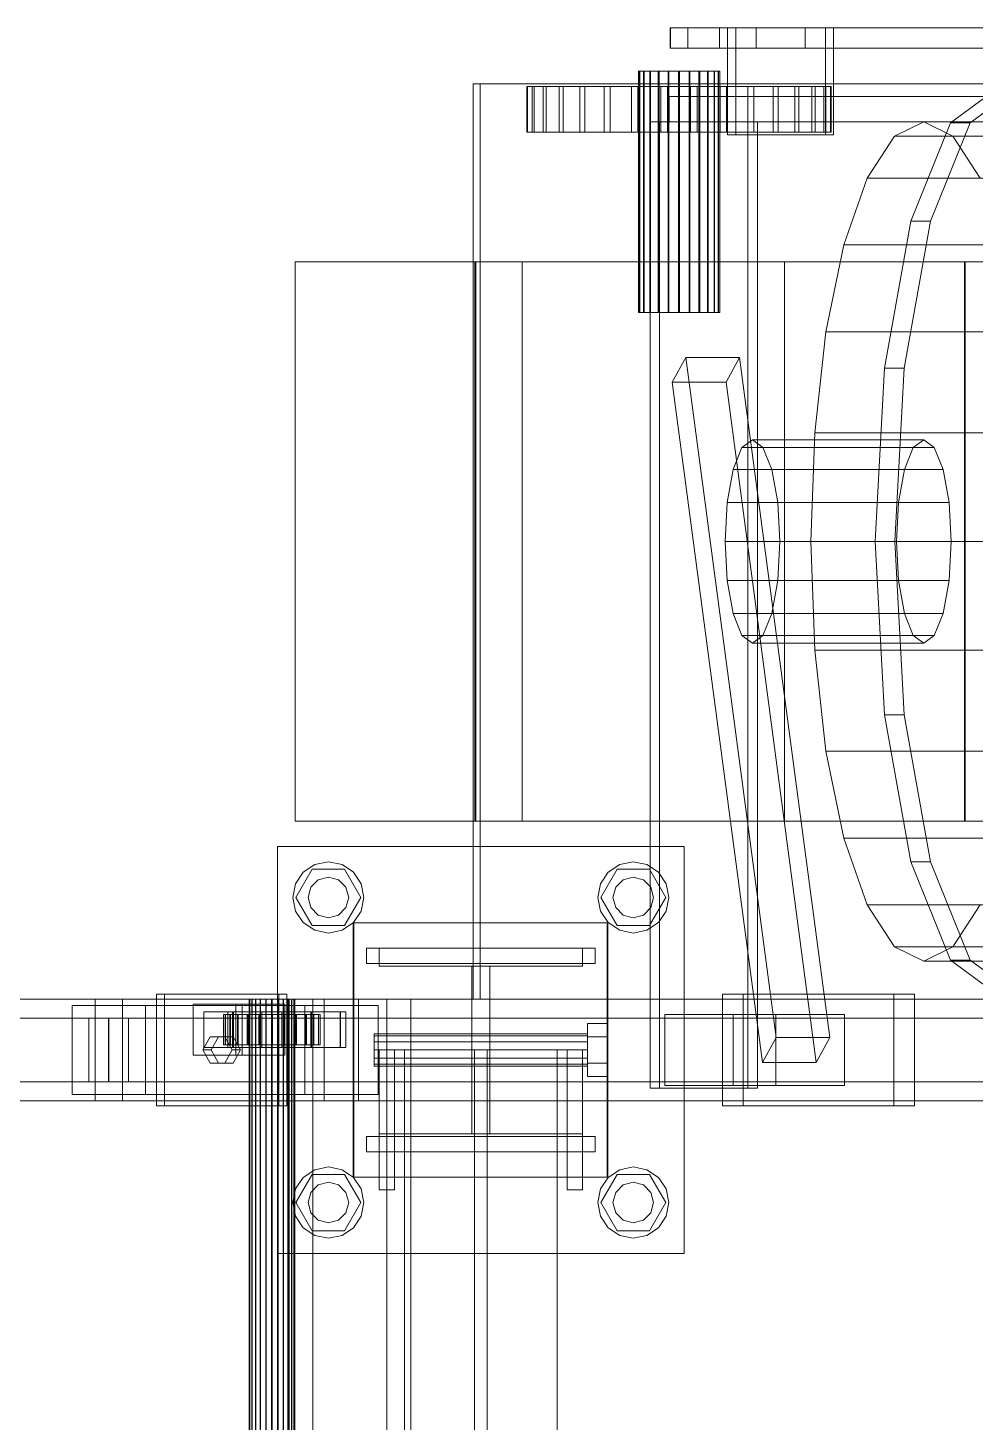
# Model space of a CAD drawing. Header units: millimetres. Extents: x -191664 to 191490, y -197311 to 10263.
# Drawn here: x 35508 to 35881, y -17716 to -17168 of the extents above; entities that cross this region are included whole.
import ezdxf

# ---------------------------------------------------------------- set-up
doc = ezdxf.new("R2010")
doc.units = ezdxf.units.MM
doc.layers.add('superior_C03', color=7, linetype='Continuous', lineweight=0)

msp = doc.modelspace()

# ---------------------------------------------------------------- linework, layer by layer
at = {"layer": 'superior_C03', "color": 33, "true_color": 0xb6a256}
for p, q in [((35767.67, -17168), (35760.67, -17168)), ((35760.67, -17168), (35760.67, -17176)), ((35760.67, -17168), (36913.62, -17168)), ((35767.67, -17176), (35767.67, -17168)), ((36920.61, -17168), (35767.67, -17168)), ((35760.67, -17176), (35767.67, -17176)), ((35760.67, -17176), (36913.62, -17176)), ((35767.67, -17176), (36920.61, -17176))]:
    msp.add_line(p, q, dxfattribs=at)
at = {"layer": 'superior_C03', "color": 139, "true_color": 0x354b57}
for p, q in [((35780.09, -17168), (35760.83, -17168)), ((35760.83, -17168), (35760.83, -17176)), ((35794.5, -17168), (35760.83, -17168)), ((35780.09, -17176), (35780.09, -17168)), ((35780.09, -17168), (35813.76, -17168)), ((35821.77, -17168), (35783.25, -17168)), ((35783.25, -17168), (35783.25, -17210)), ((35786.48, -17168), (35783.25, -17168)), ((35786.48, -17210), (35786.48, -17168)), ((35786.48, -17168), (35825, -17168)), ((35794.5, -17176), (35794.5, -17168)), ((35794.5, -17168), (35813.76, -17168)), ((35813.76, -17168), (35813.76, -17176)), ((35821.77, -17210), (35821.77, -17168)), ((35821.77, -17168), (35825, -17168)), ((35825, -17168), (35825, -17210)), ((35760.83, -17176), (35780.09, -17176)), ((35760.83, -17176), (35794.5, -17176)), ((35813.76, -17176), (35780.09, -17176)), ((35813.76, -17176), (35794.5, -17176)), ((36578.85, -17190), (35683.21, -17190)), ((35683.21, -17190), (35683.21, -17550)), ((35685.9, -17190), (35683.21, -17190)), ((35685.9, -17550), (35685.9, -17190)), ((35685.9, -17190), (36581.54, -17190)), ((35791.3, -17205), (35752.77, -17205)), ((35752.77, -17205), (35752.77, -17585)), ((35756.54, -17205), (35752.77, -17205)), ((35756.54, -17585), (35756.54, -17205)), ((35756.54, -17205), (35795.07, -17205)), ((35791.3, -17585), (35791.3, -17205)), ((35791.3, -17205), (35795.07, -17205)), ((35795.07, -17205), (35795.07, -17585)), ((35783.25, -17210), (35821.77, -17210)), ((35783.25, -17210), (35786.48, -17210)), ((35825, -17210), (35786.48, -17210)), ((35825, -17210), (35821.77, -17210)), ((35876.5, -17260), (35683.88, -17260)), ((35683.88, -17260), (35683.88, -17480)), ((35702.47, -17260), (35683.88, -17260)), ((35702.47, -17480), (35702.47, -17260)), ((35702.47, -17260), (35895.08, -17260)), ((35876.5, -17480), (35876.5, -17260)), ((35876.5, -17260), (35895.08, -17260)), ((35766.79, -17297.63), (35761.48, -17307.37)), ((35787.98, -17297.63), (35766.79, -17297.63)), ((35802.34, -17565.13), (35766.79, -17297.63)), ((35782.67, -17307.37), (35787.98, -17297.63)), ((35823.53, -17565.13), (35787.98, -17297.63)), ((35761.48, -17307.37), (35782.67, -17307.37)), ((35761.48, -17307.37), (35797.03, -17574.87)), ((35818.21, -17574.87), (35782.67, -17307.37)), ((35683.88, -17480), (35876.5, -17480)), ((35683.88, -17480), (35702.47, -17480)), ((35895.08, -17480), (35702.47, -17480)), ((35895.08, -17480), (35876.5, -17480)), ((35646.19, -17537), (35646.19, -17530)), ((35646.19, -17530), (35726.19, -17530)), ((35726.19, -17530), (35726.19, -17537)), ((35726.19, -17537), (35646.19, -17537)), ((35682.69, -17603), (35682.69, -17537)), ((35682.69, -17537), (35689.69, -17537)), ((35689.69, -17537), (35689.69, -17603)), ((35534.36, -17550), (34378.69, -17550)), ((34389.47, -17550), (35545.13, -17550)), ((35624.58, -17550), (34468.91, -17550)), ((34482.38, -17550), (35638.04, -17550)), ((35554.19, -17552.5), (35525.3, -17552.5)), ((35525.3, -17552.5), (35525.3, -17587.5)), ((35616.86, -17552.5), (35525.3, -17552.5)), ((35534.36, -17550), (35534.36, -17590)), ((35545.13, -17550), (35534.36, -17550)), ((36690.02, -17550), (35534.36, -17550)), ((35545.13, -17590), (35545.13, -17550)), ((35545.13, -17550), (36700.79, -17550)), ((35554.19, -17587.5), (35554.19, -17552.5)), ((35554.19, -17552.5), (35645.75, -17552.5)), ((35606.65, -17548), (35558.5, -17548)), ((35558.5, -17548), (35558.5, -17592)), ((35561.73, -17548), (35558.5, -17548)), ((35561.73, -17592), (35561.73, -17548)), ((35561.73, -17548), (35609.88, -17548)), ((35592.21, -17552), (35572.94, -17552)), ((35572.94, -17552), (35572.94, -17572)), ((35589.75, -17552), (35572.94, -17552)), ((35589.75, -17572), (35589.75, -17552)), ((35589.75, -17552), (35609.01, -17552)), ((35592.21, -17572), (35592.21, -17552)), ((35592.21, -17552), (35609.01, -17552)), ((35606.65, -17592), (35606.65, -17548)), ((35606.65, -17548), (35609.88, -17548)), ((35609.01, -17552), (35609.01, -17572)), ((35609.88, -17548), (35609.88, -17592)), ((35649.22, -17550), (35610.7, -17550)), ((35610.7, -17550), (35610.7, -18450)), ((35620.13, -17550), (35610.7, -17550)), ((35616.86, -17587.5), (35616.86, -17552.5)), ((35616.86, -17552.5), (35645.75, -17552.5)), ((35620.13, -18450), (35620.13, -17550)), ((35620.13, -17550), (35658.65, -17550)), ((35624.58, -17550), (35624.58, -17590)), ((35638.04, -17550), (35624.58, -17550)), ((36780.24, -17550), (35624.58, -17550)), ((35638.04, -17590), (35638.04, -17550)), ((35638.04, -17550), (36793.71, -17550)), ((35645.75, -17552.5), (35645.75, -17587.5)), ((35649.22, -18450), (35649.22, -17550)), ((35649.22, -17550), (35658.65, -17550)), ((35658.65, -17550), (35658.65, -18450)), ((35683.21, -17550), (36578.85, -17550)), ((35683.21, -17550), (35685.9, -17550)), ((36581.54, -17550), (35685.9, -17550)), ((35848.7, -17548), (35781.28, -17548)), ((35781.28, -17548), (35781.28, -17592)), ((35789.36, -17548), (35781.28, -17548)), ((35789.36, -17592), (35789.36, -17548)), ((35789.36, -17548), (35856.78, -17548)), ((35848.7, -17592), (35848.7, -17548)), ((35848.7, -17548), (35856.78, -17548)), ((35856.78, -17548), (35856.78, -17592)), ((35531.92, -17557.5), (34467.82, -17557.5)), ((34483.47, -17557.5), (35547.57, -17557.5)), ((35531.92, -17557.5), (35531.92, -17582.5)), ((35547.57, -17557.5), (35531.92, -17557.5)), ((35539.8, -17557.5), (35539.69, -17557.5)), ((35539.69, -17557.5), (35539.69, -17582.5)), ((35539.69, -17557.5), (36786.92, -17557.5)), ((35539.8, -17582.5), (35539.8, -17557.5)), ((36787.03, -17557.5), (35539.8, -17557.5)), ((35547.57, -17582.5), (35547.57, -17557.5)), ((35588.67, -17555), (35577.12, -17555)), ((35577.12, -17555), (35577.12, -17569)), ((35588.43, -17555), (35577.12, -17555)), ((35630.96, -17555), (35586.66, -17555)), ((35586.66, -17555), (35586.66, -17569)), ((35588.81, -17555), (35586.66, -17555)), ((35588.43, -17569), (35588.43, -17555)), ((35588.43, -17555), (35599.98, -17555)), ((35588.67, -17569), (35588.67, -17555)), ((35588.67, -17555), (35599.98, -17555)), ((35588.81, -17569), (35588.81, -17555)), ((35588.81, -17555), (35633.11, -17555)), ((35599.98, -17555), (35599.98, -17569)), ((35619.49, -17555), (35607.93, -17555)), ((35607.93, -17555), (35607.93, -17569)), ((35619.24, -17555), (35607.93, -17555)), ((35619.24, -17569), (35619.24, -17555)), ((35619.24, -17555), (35630.8, -17555)), ((35619.49, -17569), (35619.49, -17555)), ((35619.49, -17555), (35630.8, -17555)), ((35630.8, -17555), (35630.8, -17569)), ((35630.96, -17569), (35630.96, -17555)), ((35630.96, -17555), (35633.11, -17555)), ((35633.11, -17555), (35633.11, -17569)), ((35785.52, -17556), (35758.55, -17556)), ((35758.55, -17556), (35758.55, -17584)), ((35802.32, -17556), (35758.55, -17556)), ((35785.52, -17584), (35785.52, -17556)), ((35785.52, -17556), (35829.28, -17556)), ((35802.32, -17584), (35802.32, -17556)), ((35802.32, -17556), (35829.28, -17556)), ((35829.28, -17556), (35829.28, -17584)), ((35577.12, -17569), (35588.67, -17569)), ((35577.12, -17569), (35588.43, -17569)), ((35586.66, -17569), (35630.96, -17569)), ((35586.66, -17569), (35588.81, -17569)), ((35599.98, -17569), (35588.43, -17569)), ((35599.98, -17569), (35588.67, -17569)), ((35633.11, -17569), (35588.81, -17569)), ((35607.93, -17569), (35619.49, -17569)), ((35607.93, -17569), (35619.24, -17569)), ((35630.8, -17569), (35619.24, -17569)), ((35630.8, -17569), (35619.49, -17569)), ((35633.11, -17569), (35630.96, -17569)), ((35797.03, -17574.87), (35802.34, -17565.13)), ((35802.34, -17565.13), (35823.53, -17565.13)), ((35823.53, -17565.13), (35818.21, -17574.87)), ((35572.94, -17572), (35592.21, -17572)), ((35572.94, -17572), (35589.75, -17572)), ((35609.01, -17572), (35589.75, -17572)), ((35609.01, -17572), (35592.21, -17572)), ((35716.19, -17570), (35656.19, -17570)), ((35656.19, -17570), (35656.19, -18430)), ((35688.69, -17570), (35683.69, -17570)), ((35683.69, -17570), (35683.69, -18430)), ((35688.69, -18430), (35688.69, -17570)), ((35716.19, -18430), (35716.19, -17570)), ((35818.21, -17574.87), (35797.03, -17574.87)), ((34467.82, -17582.5), (35531.92, -17582.5)), ((34483.47, -17582.5), (35547.57, -17582.5)), ((35531.92, -17582.5), (35547.57, -17582.5)), ((35539.69, -17582.5), (35539.8, -17582.5)), ((35539.69, -17582.5), (36786.92, -17582.5)), ((35539.8, -17582.5), (36787.03, -17582.5)), ((35752.77, -17585), (35791.3, -17585)), ((35752.77, -17585), (35756.54, -17585)), ((35795.07, -17585), (35756.54, -17585)), ((35758.55, -17584), (35785.52, -17584)), ((35758.55, -17584), (35802.32, -17584)), ((35829.28, -17584), (35785.52, -17584)), ((35795.07, -17585), (35791.3, -17585)), ((35829.28, -17584), (35802.32, -17584)), ((34378.69, -17590), (35534.36, -17590)), ((34389.47, -17590), (35545.13, -17590)), ((34468.91, -17590), (35624.58, -17590)), ((34482.38, -17590), (35638.04, -17590)), ((35525.3, -17587.5), (35554.19, -17587.5)), ((35616.86, -17587.5), (35525.3, -17587.5)), ((35534.36, -17590), (35545.13, -17590)), ((35534.36, -17590), (36690.02, -17590)), ((35545.13, -17590), (36700.79, -17590)), ((35645.75, -17587.5), (35554.19, -17587.5)), ((35645.75, -17587.5), (35616.86, -17587.5)), ((35624.58, -17590), (35638.04, -17590)), ((35624.58, -17590), (36780.24, -17590)), ((35638.04, -17590), (36793.71, -17590)), ((35558.5, -17592), (35606.65, -17592)), ((35558.5, -17592), (35561.73, -17592)), ((35609.88, -17592), (35561.73, -17592)), ((35609.88, -17592), (35606.65, -17592)), ((35781.28, -17592), (35848.7, -17592)), ((35781.28, -17592), (35789.36, -17592)), ((35856.78, -17592), (35789.36, -17592)), ((35856.78, -17592), (35848.7, -17592)), ((35646.19, -17610), (35646.19, -17603)), ((35646.19, -17603), (35726.19, -17603)), ((35689.69, -17603), (35682.69, -17603)), ((35726.19, -17603), (35726.19, -17610)), ((35726.19, -17610), (35646.19, -17610))]:
    msp.add_line(p, q, dxfattribs=at)
at = {"layer": 'superior_C03', "color": 9, "true_color": 0xbac6cb}
for p, q in [((35748.67, -17185), (35748.17, -17185)), ((35748.17, -17185), (35748.76, -17185)), ((35748.17, -17280), (35748.17, -17185)), ((35750.23, -17185), (35748.67, -17185)), ((35748.67, -17280), (35748.67, -17185)), ((35748.76, -17185), (35750.4, -17185)), ((35748.76, -17280), (35748.76, -17185)), ((35752.74, -17185), (35750.23, -17185)), ((35750.23, -17280), (35750.23, -17185)), ((35750.4, -17185), (35752.98, -17185)), ((35750.4, -17280), (35750.4, -17185)), ((35756.02, -17185), (35752.74, -17185)), ((35752.74, -17280), (35752.74, -17185)), ((35752.98, -17185), (35756.32, -17185)), ((35752.98, -17280), (35752.98, -17185)), ((35759.86, -17185), (35756.02, -17185)), ((35756.02, -17280), (35756.02, -17185)), ((35756.32, -17185), (35760.2, -17185)), ((35756.32, -17280), (35756.32, -17185)), ((35764, -17185), (35759.86, -17185)), ((35759.86, -17280), (35759.86, -17185)), ((35760.2, -17185), (35764.35, -17185)), ((35760.2, -17280), (35760.2, -17185)), ((35768.14, -17185), (35764, -17185)), ((35764, -17280), (35764, -17185)), ((35764.35, -17185), (35768.48, -17185)), ((35764.35, -17280), (35764.35, -17185)), ((35772.02, -17185), (35768.14, -17185)), ((35768.14, -17280), (35768.14, -17185)), ((35768.48, -17185), (35772.32, -17185)), ((35768.48, -17280), (35768.48, -17185)), ((35775.36, -17185), (35772.02, -17185)), ((35772.02, -17280), (35772.02, -17185)), ((35772.32, -17185), (35775.61, -17185)), ((35772.32, -17280), (35772.32, -17185)), ((35777.94, -17185), (35775.36, -17185)), ((35775.36, -17280), (35775.36, -17185)), ((35775.61, -17185), (35778.11, -17185)), ((35775.61, -17280), (35775.61, -17185)), ((35779.58, -17185), (35777.94, -17185)), ((35777.94, -17280), (35777.94, -17185)), ((35778.11, -17185), (35779.67, -17185)), ((35778.11, -17280), (35778.11, -17185)), ((35780.17, -17185), (35779.58, -17185)), ((35779.58, -17185), (35779.58, -17280)), ((35779.67, -17185), (35780.17, -17185)), ((35779.67, -17280), (35779.67, -17185)), ((35780.17, -17280), (35780.17, -17185)), ((35704.6, -17191), (35704.35, -17191)), ((35704.35, -17191), (35706.39, -17191)), ((35704.35, -17209), (35704.35, -17191)), ((35707.15, -17191), (35704.6, -17191)), ((35704.6, -17209), (35704.6, -17191)), ((35706.39, -17191), (35710.65, -17191)), ((35706.39, -17209), (35706.39, -17191)), ((35711.89, -17191), (35707.15, -17191)), ((35707.15, -17209), (35707.15, -17191)), ((35710.65, -17191), (35716.97, -17191)), ((35710.65, -17209), (35710.65, -17191)), ((35718.63, -17191), (35711.89, -17191)), ((35711.89, -17209), (35711.89, -17191)), ((35716.97, -17191), (35725.1, -17191)), ((35716.97, -17209), (35716.97, -17191)), ((35727.13, -17191), (35718.63, -17191)), ((35718.63, -17209), (35718.63, -17191)), ((35725.1, -17191), (35734.74, -17191)), ((35725.1, -17209), (35725.1, -17191)), ((35737.05, -17191), (35727.13, -17191)), ((35727.13, -17209), (35727.13, -17191)), ((35734.74, -17191), (35745.5, -17191)), ((35734.74, -17209), (35734.74, -17191)), ((35748.01, -17191), (35737.05, -17191)), ((35737.05, -17209), (35737.05, -17191)), ((35745.5, -17191), (35756.99, -17191)), ((35745.5, -17209), (35745.5, -17191)), ((35759.6, -17191), (35748.01, -17191)), ((35748.01, -17209), (35748.01, -17191)), ((35756.99, -17191), (35768.75, -17191)), ((35756.99, -17209), (35756.99, -17191)), ((35771.36, -17191), (35759.6, -17191)), ((35759.6, -17209), (35759.6, -17191)), ((35760.3, -17195), (35759.89, -17195)), ((35759.89, -17195), (35759.89, -17205)), ((35759.89, -17195), (36910.12, -17195)), ((35760.3, -17205), (35760.3, -17195)), ((36910.53, -17195), (35760.3, -17195)), ((35764.09, -17195), (35764.09, -17205)), ((36916.97, -17195), (35764.09, -17195)), ((35764.09, -17195), (36916.98, -17195)), ((35768.75, -17191), (35780.33, -17191)), ((35768.75, -17209), (35768.75, -17191)), ((35782.84, -17191), (35771.36, -17191)), ((35771.36, -17209), (35771.36, -17191)), ((35780.33, -17191), (35791.29, -17191)), ((35780.33, -17209), (35780.33, -17191)), ((35793.6, -17191), (35782.84, -17191)), ((35782.84, -17209), (35782.84, -17191)), ((35791.29, -17191), (35801.21, -17191)), ((35791.29, -17209), (35791.29, -17191)), ((35803.24, -17191), (35793.6, -17191)), ((35793.6, -17209), (35793.6, -17191)), ((35801.21, -17191), (35809.71, -17191)), ((35801.21, -17209), (35801.21, -17191)), ((35811.37, -17191), (35803.24, -17191)), ((35803.24, -17209), (35803.24, -17191)), ((35809.71, -17191), (35816.46, -17191)), ((35809.71, -17209), (35809.71, -17191)), ((35817.69, -17191), (35811.37, -17191)), ((35811.37, -17209), (35811.37, -17191)), ((35816.46, -17191), (35821.19, -17191)), ((35816.46, -17209), (35816.46, -17191)), ((35821.96, -17191), (35817.69, -17191)), ((35817.69, -17209), (35817.69, -17191)), ((35821.19, -17191), (35823.74, -17191)), ((35821.19, -17209), (35821.19, -17191)), ((35824, -17191), (35821.96, -17191)), ((35821.96, -17191), (35821.96, -17209)), ((35823.74, -17191), (35824, -17191)), ((35823.74, -17209), (35823.74, -17191)), ((35824, -17209), (35824, -17191)), ((35759.89, -17205), (35760.3, -17205)), ((35759.89, -17205), (36910.12, -17205)), ((35760.3, -17205), (36910.53, -17205)), ((35764.09, -17205), (36916.97, -17205)), ((35764.09, -17205), (36916.98, -17205)), ((35706.39, -17209), (35704.35, -17209)), ((35704.35, -17209), (35704.6, -17209)), ((35704.6, -17209), (35707.15, -17209)), ((35710.65, -17209), (35706.39, -17209)), ((35707.15, -17209), (35711.89, -17209)), ((35716.97, -17209), (35710.65, -17209)), ((35711.89, -17209), (35718.63, -17209)), ((35725.1, -17209), (35716.97, -17209)), ((35718.63, -17209), (35727.13, -17209)), ((35734.74, -17209), (35725.1, -17209)), ((35727.13, -17209), (35737.05, -17209)), ((35745.5, -17209), (35734.74, -17209)), ((35737.05, -17209), (35748.01, -17209)), ((35756.99, -17209), (35745.5, -17209)), ((35748.01, -17209), (35759.6, -17209)), ((35768.75, -17209), (35756.99, -17209)), ((35759.6, -17209), (35771.36, -17209)), ((35780.33, -17209), (35768.75, -17209)), ((35771.36, -17209), (35782.84, -17209)), ((35791.29, -17209), (35780.33, -17209)), ((35782.84, -17209), (35793.6, -17209)), ((35801.21, -17209), (35791.29, -17209)), ((35793.6, -17209), (35803.24, -17209)), ((35809.71, -17209), (35801.21, -17209)), ((35803.24, -17209), (35811.37, -17209)), ((35816.46, -17209), (35809.71, -17209)), ((35811.37, -17209), (35817.69, -17209)), ((35821.19, -17209), (35816.46, -17209)), ((35817.69, -17209), (35821.96, -17209)), ((35823.74, -17209), (35821.19, -17209)), ((35821.96, -17209), (35824, -17209)), ((35824, -17209), (35823.74, -17209)), ((35748.76, -17280), (35748.17, -17280)), ((35748.17, -17280), (35748.67, -17280)), ((35748.67, -17280), (35750.23, -17280)), ((35750.4, -17280), (35748.76, -17280)), ((35750.23, -17280), (35752.74, -17280)), ((35752.98, -17280), (35750.4, -17280)), ((35752.74, -17280), (35756.02, -17280)), ((35756.32, -17280), (35752.98, -17280)), ((35756.02, -17280), (35759.86, -17280)), ((35760.2, -17280), (35756.32, -17280)), ((35759.86, -17280), (35764, -17280)), ((35764.35, -17280), (35760.2, -17280)), ((35764, -17280), (35768.14, -17280)), ((35768.48, -17280), (35764.35, -17280)), ((35768.14, -17280), (35772.02, -17280)), ((35772.32, -17280), (35768.48, -17280)), ((35772.02, -17280), (35775.36, -17280)), ((35775.61, -17280), (35772.32, -17280)), ((35775.36, -17280), (35777.94, -17280)), ((35778.11, -17280), (35775.61, -17280)), ((35777.94, -17280), (35779.58, -17280)), ((35779.67, -17280), (35778.11, -17280)), ((35779.58, -17280), (35780.17, -17280)), ((35780.17, -17280), (35779.67, -17280)), ((35595.24, -17550), (35594.96, -17550)), ((35594.96, -17550), (35595.29, -17550)), ((35594.96, -18450), (35594.96, -17550)), ((35596.12, -17550), (35595.24, -17550)), ((35595.24, -18450), (35595.24, -17550)), ((35595.29, -17550), (35596.21, -17550)), ((35595.29, -18450), (35595.29, -17550)), ((35597.53, -17550), (35596.12, -17550)), ((35596.12, -18450), (35596.12, -17550)), ((35596.21, -17550), (35597.66, -17550)), ((35596.21, -18450), (35596.21, -17550)), ((35599.37, -17550), (35597.53, -17550)), ((35597.53, -18450), (35597.53, -17550)), ((35597.66, -17550), (35599.54, -17550)), ((35597.66, -18450), (35597.66, -17550)), ((35601.53, -17550), (35599.37, -17550)), ((35599.37, -18450), (35599.37, -17550)), ((35599.54, -17550), (35601.72, -17550)), ((35599.54, -18450), (35599.54, -17550)), ((35603.86, -17550), (35601.53, -17550)), ((35601.53, -18450), (35601.53, -17550)), ((35601.72, -17550), (35604.06, -17550)), ((35601.72, -18450), (35601.72, -17550)), ((35606.19, -17550), (35603.86, -17550)), ((35603.86, -18450), (35603.86, -17550)), ((35604.06, -17550), (35606.38, -17550)), ((35604.06, -18450), (35604.06, -17550)), ((35608.37, -17550), (35606.19, -17550)), ((35606.19, -18450), (35606.19, -17550)), ((35606.38, -17550), (35608.54, -17550)), ((35606.38, -18450), (35606.38, -17550)), ((35610.25, -17550), (35608.37, -17550)), ((35608.37, -18450), (35608.37, -17550)), ((35608.54, -17550), (35610.39, -17550)), ((35608.54, -18450), (35608.54, -17550)), ((35611.7, -17550), (35610.25, -17550)), ((35610.25, -18450), (35610.25, -17550)), ((35610.39, -17550), (35611.8, -17550)), ((35610.39, -18450), (35610.39, -17550)), ((35612.63, -17550), (35611.7, -17550)), ((35611.7, -18450), (35611.7, -17550)), ((35611.8, -17550), (35612.68, -17550)), ((35611.8, -18450), (35611.8, -17550)), ((35612.96, -17550), (35612.63, -17550)), ((35612.63, -17550), (35612.63, -18450)), ((35612.68, -17550), (35612.96, -17550)), ((35612.68, -18450), (35612.68, -17550)), ((35612.96, -18450), (35612.96, -17550))]:
    msp.add_line(p, q, dxfattribs=at)
at = {"layer": 'superior_C03', "color": 147, "true_color": 0x1f7180}
for p, q in [((35871, -17205.36), (35889.37, -17191.8)), ((35897.07, -17191.8), (35878.71, -17205.36)), ((35848.98, -17210.62), (35860.48, -17205)), ((35855.43, -17243.99), (35871, -17205.36)), ((35860.48, -17205), (35871.98, -17210.62)), ((36486.46, -17205), (35860.48, -17205)), ((35878.71, -17205.36), (35863.14, -17243.99)), ((35871, -17205.36), (35878.71, -17205.36)), ((35838.26, -17227.11), (35848.98, -17210.62)), ((35848.98, -17210.62), (36474.96, -17210.62)), ((35871.98, -17210.62), (35882.7, -17227.11)), ((35871.98, -17210.62), (36497.96, -17210.62)), ((35829.06, -17253.33), (35838.26, -17227.11)), ((35838.26, -17227.11), (36464.24, -17227.11)), ((35845.03, -17301.81), (35855.43, -17243.99)), ((35863.14, -17243.99), (35852.74, -17301.81)), ((35855.43, -17243.99), (35863.14, -17243.99)), ((35821.99, -17287.5), (35829.06, -17253.33)), ((35829.06, -17253.33), (36455.04, -17253.33)), ((35805.67, -17260), (35613.06, -17260)), ((35613.06, -17260), (35613.06, -17480)), ((35684.15, -17260), (35613.06, -17260)), ((35684.15, -17480), (35684.15, -17260)), ((35684.15, -17260), (35876.76, -17260)), ((35805.67, -17480), (35805.67, -17260)), ((35805.67, -17260), (35876.76, -17260)), ((35876.76, -17260), (35876.76, -17480)), ((35817.56, -17327.29), (35821.99, -17287.5)), ((35821.99, -17287.5), (36447.98, -17287.5)), ((35841.38, -17370), (35845.03, -17301.81)), ((35845.03, -17301.81), (35852.74, -17301.81)), ((35852.74, -17301.81), (35849.08, -17370)), ((35816.04, -17370), (35817.56, -17327.29)), ((35817.56, -17327.29), (36443.54, -17327.29)), ((35817.56, -17412.71), (35816.04, -17370)), ((35816.04, -17370), (36442.03, -17370)), ((35845.03, -17438.19), (35841.38, -17370)), ((35841.38, -17370), (35849.08, -17370)), ((35849.08, -17370), (35852.74, -17438.19)), ((35821.99, -17452.5), (35817.56, -17412.71)), ((35817.56, -17412.71), (36443.54, -17412.71)), ((35855.43, -17496.01), (35845.03, -17438.19)), ((35845.03, -17438.19), (35852.74, -17438.19)), ((35852.74, -17438.19), (35863.14, -17496.01)), ((35829.06, -17486.67), (35821.99, -17452.5)), ((35821.99, -17452.5), (36447.98, -17452.5)), ((35613.06, -17480), (35805.67, -17480)), ((35613.06, -17480), (35684.15, -17480)), ((35876.76, -17480), (35684.15, -17480)), ((35876.76, -17480), (35805.67, -17480)), ((35838.26, -17512.89), (35829.06, -17486.67)), ((35829.06, -17486.67), (36455.04, -17486.67)), ((35871, -17534.64), (35855.43, -17496.01)), ((35855.43, -17496.01), (35863.14, -17496.01)), ((35863.14, -17496.01), (35878.71, -17534.64)), ((35848.98, -17529.38), (35838.26, -17512.89)), ((35838.26, -17512.89), (36464.24, -17512.89)), ((35882.7, -17512.89), (35871.98, -17529.38)), ((35860.48, -17535), (35848.98, -17529.38)), ((35848.98, -17529.38), (36474.96, -17529.38)), ((35871.98, -17529.38), (35860.48, -17535)), ((35871.98, -17529.38), (36497.96, -17529.38)), ((35860.48, -17535), (36486.46, -17535)), ((35889.37, -17548.2), (35871, -17534.64)), ((35871, -17534.64), (35878.71, -17534.64)), ((35878.71, -17534.64), (35897.07, -17548.2))]:
    msp.add_line(p, q, dxfattribs=at)
at = {"layer": 'superior_C03', "color": 43, "true_color": 0xd6b34e}
for p, q in [((35785.45, -17341.72), (35788.94, -17333.04)), ((35788.94, -17333.04), (35793.06, -17330)), ((35788.94, -17333.04), (35856.35, -17333.04)), ((35793.06, -17330), (35797.19, -17333.04)), ((35860.48, -17330), (35793.06, -17330)), ((35797.19, -17333.04), (35800.68, -17341.72)), ((35797.19, -17333.04), (35864.6, -17333.04)), ((35856.35, -17333.04), (35852.86, -17341.72)), ((35860.48, -17330), (35856.35, -17333.04)), ((35864.6, -17333.04), (35860.48, -17330)), ((35868.09, -17341.72), (35864.6, -17333.04)), ((35783.11, -17354.69), (35785.45, -17341.72)), ((35785.45, -17341.72), (35852.86, -17341.72)), ((35800.68, -17341.72), (35803.02, -17354.69)), ((35800.68, -17341.72), (35868.09, -17341.72)), ((35852.86, -17341.72), (35850.52, -17354.69)), ((35870.43, -17354.69), (35868.09, -17341.72)), ((35782.29, -17370), (35783.11, -17354.69)), ((35783.11, -17354.69), (35850.52, -17354.69)), ((35803.02, -17354.69), (35803.84, -17370)), ((35803.02, -17354.69), (35870.43, -17354.69)), ((35850.52, -17354.69), (35849.7, -17370)), ((35871.25, -17370), (35870.43, -17354.69)), ((35783.11, -17385.31), (35782.29, -17370)), ((35782.29, -17370), (35849.7, -17370)), ((35803.84, -17370), (35803.02, -17385.31)), ((35803.84, -17370), (35871.25, -17370)), ((35849.7, -17370), (35850.52, -17385.31)), ((35870.43, -17385.31), (35871.25, -17370)), ((35785.45, -17398.28), (35783.11, -17385.31)), ((35783.11, -17385.31), (35850.52, -17385.31)), ((35803.02, -17385.31), (35800.68, -17398.28)), ((35803.02, -17385.31), (35870.43, -17385.31)), ((35850.52, -17385.31), (35852.86, -17398.28)), ((35868.09, -17398.28), (35870.43, -17385.31)), ((35788.94, -17406.96), (35785.45, -17398.28)), ((35785.45, -17398.28), (35852.86, -17398.28)), ((35800.68, -17398.28), (35797.19, -17406.96)), ((35800.68, -17398.28), (35868.09, -17398.28)), ((35852.86, -17398.28), (35856.35, -17406.96)), ((35864.6, -17406.96), (35868.09, -17398.28)), ((35793.06, -17410), (35788.94, -17406.96)), ((35788.94, -17406.96), (35856.35, -17406.96)), ((35797.19, -17406.96), (35793.06, -17410)), ((35793.06, -17410), (35860.48, -17410)), ((35797.19, -17406.96), (35864.6, -17406.96)), ((35856.35, -17406.96), (35860.48, -17410)), ((35860.48, -17410), (35864.6, -17406.96))]:
    msp.add_line(p, q, dxfattribs=at)
at = {"layer": 'superior_C03', "color": 251, "true_color": 0x4e626d}
for p, q in [((35606.19, -17650), (35606.19, -17490)), ((35606.19, -17490), (35766.19, -17490)), ((35766.19, -17490), (35766.19, -17650)), ((35635.93, -17620), (35635.93, -17520)), ((35635.93, -17520), (35735.93, -17520)), ((35636.19, -17620), (35636.19, -17520)), ((35636.19, -17520), (35736.19, -17520)), ((35735.93, -17520), (35735.93, -17620)), ((35736.19, -17520), (35736.19, -17620)), ((35641.19, -17530), (35731.19, -17530)), ((35641.19, -17536), (35641.19, -17530)), ((35731.19, -17536), (35731.19, -17530)), ((35641.19, -17536), (35731.19, -17536)), ((35646.19, -17570), (35646.19, -17625)), ((35646.19, -17570), (35652.19, -17570)), ((35652.19, -17570), (35652.19, -17625)), ((35720.19, -17570), (35720.19, -17625)), ((35720.19, -17570), (35726.19, -17570)), ((35726.19, -17570), (35726.19, -17625)), ((35641.19, -17604), (35731.19, -17604)), ((35641.19, -17610), (35641.19, -17604)), ((35731.19, -17610), (35731.19, -17604)), ((35641.19, -17610), (35731.19, -17610)), ((35735.93, -17620), (35635.93, -17620)), ((35736.19, -17620), (35636.19, -17620)), ((35646.19, -17625), (35652.19, -17625)), ((35720.19, -17625), (35726.19, -17625)), ((35766.19, -17650), (35606.19, -17650))]:
    msp.add_line(p, q, dxfattribs=at)
at = {"layer": 'superior_C03', "color": 9, "true_color": 0xaebcc4}
for p, q in [((35616.3, -17500.1), (35620.84, -17497.07)), ((35620.84, -17497.07), (35626.19, -17496)), ((35626.19, -17496), (35631.55, -17497.07)), ((35631.55, -17497.07), (35636.09, -17500.1)), ((35736.3, -17500.1), (35740.84, -17497.07)), ((35740.84, -17497.07), (35746.19, -17496)), ((35746.19, -17496), (35751.55, -17497.07)), ((35751.55, -17497.07), (35756.09, -17500.1)), ((35613.26, -17504.64), (35616.3, -17500.1)), ((35613.39, -17510), (35619.79, -17498.91)), ((35619.27, -17506), (35622.19, -17503.07)), ((35619.79, -17498.91), (35632.59, -17498.91)), ((35622.19, -17503.07), (35626.19, -17502)), ((35626.19, -17502), (35630.19, -17503.07)), ((35630.19, -17503.07), (35633.12, -17506)), ((35632.59, -17498.91), (35638.99, -17510)), ((35636.09, -17500.1), (35639.13, -17504.64)), ((35733.26, -17504.64), (35736.3, -17500.1)), ((35733.39, -17510), (35739.79, -17498.91)), ((35739.27, -17506), (35742.19, -17503.07)), ((35739.79, -17498.91), (35752.59, -17498.91)), ((35742.19, -17503.07), (35746.19, -17502)), ((35746.19, -17502), (35750.19, -17503.07)), ((35750.19, -17503.07), (35753.12, -17506)), ((35752.59, -17498.91), (35758.99, -17510)), ((35756.09, -17500.1), (35759.13, -17504.64)), ((35612.19, -17510), (35613.26, -17504.64)), ((35618.19, -17510), (35619.27, -17506)), ((35633.12, -17506), (35634.19, -17510)), ((35639.13, -17504.64), (35640.19, -17510)), ((35732.19, -17510), (35733.26, -17504.64)), ((35738.19, -17510), (35739.27, -17506)), ((35753.12, -17506), (35754.19, -17510)), ((35759.13, -17504.64), (35760.19, -17510)), ((35613.26, -17515.36), (35612.19, -17510)), ((35619.79, -17521.09), (35613.39, -17510)), ((35619.27, -17514), (35618.19, -17510)), ((35622.19, -17516.93), (35619.27, -17514)), ((35633.12, -17514), (35630.19, -17516.93)), ((35638.99, -17510), (35632.59, -17521.09)), ((35634.19, -17510), (35633.12, -17514)), ((35640.19, -17510), (35639.13, -17515.36)), ((35733.26, -17515.36), (35732.19, -17510)), ((35739.79, -17521.09), (35733.39, -17510)), ((35739.27, -17514), (35738.19, -17510)), ((35742.19, -17516.93), (35739.27, -17514)), ((35753.12, -17514), (35750.19, -17516.93)), ((35758.99, -17510), (35752.59, -17521.09)), ((35754.19, -17510), (35753.12, -17514)), ((35760.19, -17510), (35759.13, -17515.36)), ((35616.3, -17519.9), (35613.26, -17515.36)), ((35620.84, -17522.93), (35616.3, -17519.9)), ((35626.19, -17518), (35622.19, -17516.93)), ((35630.19, -17516.93), (35626.19, -17518)), ((35636.09, -17519.9), (35631.55, -17522.93)), ((35639.13, -17515.36), (35636.09, -17519.9)), ((35736.3, -17519.9), (35733.26, -17515.36)), ((35740.84, -17522.93), (35736.3, -17519.9)), ((35746.19, -17518), (35742.19, -17516.93)), ((35750.19, -17516.93), (35746.19, -17518)), ((35756.09, -17519.9), (35751.55, -17522.93)), ((35759.13, -17515.36), (35756.09, -17519.9)), ((35632.59, -17521.09), (35619.79, -17521.09)), ((35626.19, -17524), (35620.84, -17522.93)), ((35631.55, -17522.93), (35626.19, -17524)), ((35752.59, -17521.09), (35739.79, -17521.09)), ((35746.19, -17524), (35740.84, -17522.93)), ((35751.55, -17522.93), (35746.19, -17524)), ((35644.19, -17564.46), (35644.19, -17563.6)), ((35728.19, -17563.6), (35644.19, -17563.6)), ((35728.19, -17564.8), (35728.19, -17559.6)), ((35736.19, -17559.6), (35728.19, -17559.6)), ((35728.19, -17563.6), (35728.19, -17564.46)), ((35736.19, -17559.6), (35736.19, -17564.8)), ((35644.19, -17564.46), (35644.19, -17566.8)), ((35644.19, -17564.46), (35728.19, -17564.46)), ((35644.19, -17566.8), (35644.19, -17570)), ((35644.19, -17566.8), (35728.19, -17566.8)), ((35728.19, -17564.46), (35728.19, -17566.8)), ((35728.19, -17564.8), (35728.19, -17575.2)), ((35728.19, -17564.8), (35736.19, -17564.8)), ((35728.19, -17566.8), (35728.19, -17570)), ((35736.19, -17564.8), (35736.19, -17575.2)), ((35644.19, -17570), (35644.19, -17573.2)), ((35644.19, -17570), (35728.19, -17570)), ((35644.19, -17573.2), (35644.19, -17575.54)), ((35644.19, -17573.2), (35728.19, -17573.2)), ((35728.19, -17570), (35728.19, -17573.2)), ((35728.19, -17573.2), (35728.19, -17575.54)), ((35644.19, -17575.54), (35644.19, -17576.4)), ((35644.19, -17575.54), (35728.19, -17575.54)), ((35644.19, -17576.4), (35728.19, -17576.4)), ((35728.19, -17575.2), (35728.19, -17580.4)), ((35728.19, -17575.2), (35736.19, -17575.2)), ((35728.19, -17575.54), (35728.19, -17576.4)), ((35736.19, -17575.2), (35736.19, -17580.4)), ((35728.19, -17580.4), (35736.19, -17580.4)), ((35616.3, -17620.1), (35620.84, -17617.07)), ((35620.84, -17617.07), (35626.19, -17616)), ((35626.19, -17616), (35631.55, -17617.07)), ((35631.55, -17617.07), (35636.09, -17620.1)), ((35736.3, -17620.1), (35740.84, -17617.07)), ((35740.84, -17617.07), (35746.19, -17616)), ((35746.19, -17616), (35751.55, -17617.07)), ((35751.55, -17617.07), (35756.09, -17620.1)), ((35613.26, -17624.64), (35616.3, -17620.1)), ((35613.39, -17630), (35619.79, -17618.91)), ((35619.27, -17626), (35622.19, -17623.07)), ((35619.79, -17618.91), (35632.59, -17618.91)), ((35622.19, -17623.07), (35626.19, -17622)), ((35626.19, -17622), (35630.19, -17623.07)), ((35630.19, -17623.07), (35633.12, -17626)), ((35632.59, -17618.91), (35638.99, -17630)), ((35636.09, -17620.1), (35639.13, -17624.64)), ((35733.26, -17624.64), (35736.3, -17620.1)), ((35733.39, -17630), (35739.79, -17618.91)), ((35739.27, -17626), (35742.19, -17623.07)), ((35739.79, -17618.91), (35752.59, -17618.91)), ((35742.19, -17623.07), (35746.19, -17622)), ((35746.19, -17622), (35750.19, -17623.07)), ((35750.19, -17623.07), (35753.12, -17626)), ((35752.59, -17618.91), (35758.99, -17630)), ((35756.09, -17620.1), (35759.13, -17624.64)), ((35612.19, -17630), (35613.26, -17624.64)), ((35618.19, -17630), (35619.27, -17626)), ((35633.12, -17626), (35634.19, -17630)), ((35639.13, -17624.64), (35640.19, -17630)), ((35732.19, -17630), (35733.26, -17624.64)), ((35738.19, -17630), (35739.27, -17626)), ((35753.12, -17626), (35754.19, -17630)), ((35759.13, -17624.64), (35760.19, -17630)), ((35613.26, -17635.36), (35612.19, -17630)), ((35619.79, -17641.09), (35613.39, -17630)), ((35619.27, -17634), (35618.19, -17630)), ((35622.19, -17636.93), (35619.27, -17634)), ((35633.12, -17634), (35630.19, -17636.93)), ((35638.99, -17630), (35632.59, -17641.09)), ((35634.19, -17630), (35633.12, -17634)), ((35640.19, -17630), (35639.13, -17635.36)), ((35733.26, -17635.36), (35732.19, -17630)), ((35739.79, -17641.09), (35733.39, -17630)), ((35739.27, -17634), (35738.19, -17630)), ((35742.19, -17636.93), (35739.27, -17634)), ((35753.12, -17634), (35750.19, -17636.93)), ((35758.99, -17630), (35752.59, -17641.09)), ((35754.19, -17630), (35753.12, -17634)), ((35760.19, -17630), (35759.13, -17635.36)), ((35616.3, -17639.9), (35613.26, -17635.36)), ((35620.84, -17642.93), (35616.3, -17639.9)), ((35626.19, -17638), (35622.19, -17636.93)), ((35630.19, -17636.93), (35626.19, -17638)), ((35636.09, -17639.9), (35631.55, -17642.93)), ((35639.13, -17635.36), (35636.09, -17639.9)), ((35736.3, -17639.9), (35733.26, -17635.36)), ((35740.84, -17642.93), (35736.3, -17639.9)), ((35746.19, -17638), (35742.19, -17636.93)), ((35750.19, -17636.93), (35746.19, -17638)), ((35756.09, -17639.9), (35751.55, -17642.93)), ((35759.13, -17635.36), (35756.09, -17639.9)), ((35632.59, -17641.09), (35619.79, -17641.09)), ((35626.19, -17644), (35620.84, -17642.93)), ((35631.55, -17642.93), (35626.19, -17644)), ((35752.59, -17641.09), (35739.79, -17641.09)), ((35746.19, -17644), (35740.84, -17642.93)), ((35751.55, -17642.93), (35746.19, -17644))]:
    msp.add_line(p, q, dxfattribs=at)
at = {"layer": 'superior_C03', "color": 155, "true_color": 0x617580}
for p, q in [((35585.55, -17556), (35584.96, -17556)), ((35584.96, -17556), (35594.96, -17556)), ((35584.96, -17568), (35584.96, -17556)), ((35584.96, -17556), (35585.66, -17556)), ((35587.4, -17556), (35585.55, -17556)), ((35585.55, -17556), (35595.24, -17556)), ((35585.55, -17568), (35585.55, -17556)), ((35585.66, -17556), (35595.29, -17556)), ((35585.66, -17568), (35585.66, -17556)), ((35585.66, -17556), (35587.61, -17556)), ((35590.38, -17556), (35587.4, -17556)), ((35587.4, -17556), (35596.12, -17556)), ((35587.4, -17568), (35587.4, -17556)), ((35587.61, -17556), (35596.21, -17556)), ((35587.61, -17568), (35587.61, -17556)), ((35587.61, -17556), (35590.67, -17556)), ((35594.28, -17556), (35590.38, -17556)), ((35590.38, -17556), (35597.53, -17556)), ((35590.38, -17568), (35590.38, -17556)), ((35590.67, -17556), (35597.66, -17556)), ((35590.67, -17568), (35590.67, -17556)), ((35590.67, -17556), (35594.64, -17556)), ((35598.84, -17556), (35594.28, -17556)), ((35594.28, -17556), (35599.37, -17556)), ((35594.28, -17568), (35594.28, -17556)), ((35594.64, -17556), (35599.54, -17556)), ((35594.64, -17568), (35594.64, -17556)), ((35594.64, -17556), (35599.24, -17556)), ((35594.96, -17556), (35595.24, -17556)), ((35594.96, -17556), (35594.96, -17568)), ((35595.29, -17556), (35594.96, -17556)), ((35595.24, -17556), (35596.12, -17556)), ((35595.24, -17556), (35595.24, -17568)), ((35595.29, -17556), (35595.29, -17568)), ((35596.21, -17556), (35595.29, -17556)), ((35596.12, -17556), (35597.53, -17556)), ((35596.12, -17556), (35596.12, -17568)), ((35596.21, -17556), (35596.21, -17568)), ((35597.66, -17556), (35596.21, -17556)), ((35597.53, -17556), (35599.37, -17556)), ((35597.53, -17556), (35597.53, -17568)), ((35597.66, -17556), (35597.66, -17568)), ((35599.54, -17556), (35597.66, -17556)), ((35603.75, -17556), (35598.84, -17556)), ((35598.84, -17556), (35601.53, -17556)), ((35598.84, -17568), (35598.84, -17556)), ((35599.24, -17556), (35601.72, -17556)), ((35599.24, -17568), (35599.24, -17556)), ((35599.24, -17556), (35604.17, -17556)), ((35599.37, -17556), (35601.53, -17556)), ((35599.37, -17556), (35599.37, -17568)), ((35599.54, -17556), (35599.54, -17568)), ((35601.72, -17556), (35599.54, -17556)), ((35601.53, -17556), (35603.86, -17556)), ((35601.53, -17556), (35601.53, -17568)), ((35601.72, -17556), (35601.72, -17568)), ((35604.06, -17556), (35601.72, -17556)), ((35608.68, -17556), (35603.75, -17556)), ((35603.75, -17556), (35603.86, -17556)), ((35603.75, -17568), (35603.75, -17556)), ((35603.86, -17556), (35606.19, -17556)), ((35603.86, -17556), (35603.86, -17568)), ((35604.17, -17556), (35604.06, -17556)), ((35604.06, -17556), (35604.06, -17568)), ((35606.38, -17556), (35604.06, -17556)), ((35604.17, -17568), (35604.17, -17556)), ((35604.17, -17556), (35609.08, -17556)), ((35608.68, -17556), (35606.19, -17556)), ((35606.19, -17556), (35608.37, -17556)), ((35606.19, -17556), (35606.19, -17568)), ((35609.08, -17556), (35606.38, -17556)), ((35606.38, -17556), (35606.38, -17568)), ((35608.54, -17556), (35606.38, -17556)), ((35613.28, -17556), (35608.37, -17556)), ((35608.37, -17556), (35610.25, -17556)), ((35608.37, -17556), (35608.37, -17568)), ((35613.64, -17556), (35608.54, -17556)), ((35608.54, -17556), (35608.54, -17568)), ((35610.39, -17556), (35608.54, -17556)), ((35613.28, -17556), (35608.68, -17556)), ((35608.68, -17568), (35608.68, -17556)), ((35609.08, -17568), (35609.08, -17556)), ((35609.08, -17556), (35613.64, -17556)), ((35617.25, -17556), (35610.25, -17556)), ((35610.25, -17556), (35611.7, -17556)), ((35610.25, -17556), (35610.25, -17568)), ((35617.54, -17556), (35610.39, -17556)), ((35610.39, -17556), (35610.39, -17568)), ((35611.8, -17556), (35610.39, -17556)), ((35620.31, -17556), (35611.7, -17556)), ((35611.7, -17556), (35612.63, -17556)), ((35611.7, -17556), (35611.7, -17568)), ((35620.52, -17556), (35611.8, -17556)), ((35611.8, -17556), (35611.8, -17568)), ((35612.68, -17556), (35611.8, -17556)), ((35612.63, -17556), (35622.26, -17556)), ((35612.63, -17568), (35612.63, -17556)), ((35612.63, -17556), (35612.96, -17556)), ((35622.36, -17556), (35612.68, -17556)), ((35612.68, -17556), (35612.68, -17568)), ((35612.96, -17556), (35612.68, -17556)), ((35622.96, -17556), (35612.96, -17556)), ((35612.96, -17556), (35612.96, -17568)), ((35617.25, -17556), (35613.28, -17556)), ((35613.28, -17568), (35613.28, -17556)), ((35613.64, -17568), (35613.64, -17556)), ((35613.64, -17556), (35617.54, -17556)), ((35620.31, -17556), (35617.25, -17556)), ((35617.25, -17568), (35617.25, -17556)), ((35617.54, -17568), (35617.54, -17556)), ((35617.54, -17556), (35620.52, -17556)), ((35622.26, -17556), (35620.31, -17556)), ((35620.31, -17568), (35620.31, -17556)), ((35620.52, -17568), (35620.52, -17556)), ((35620.52, -17556), (35622.36, -17556)), ((35622.26, -17556), (35622.26, -17568)), ((35622.96, -17556), (35622.26, -17556)), ((35622.36, -17568), (35622.36, -17556)), ((35622.36, -17556), (35622.96, -17556)), ((35622.96, -17568), (35622.96, -17556)), ((35594.96, -17568), (35584.96, -17568)), ((35584.96, -17568), (35585.55, -17568)), ((35585.66, -17568), (35584.96, -17568)), ((35595.24, -17568), (35585.55, -17568)), ((35585.55, -17568), (35587.4, -17568)), ((35595.29, -17568), (35585.66, -17568)), ((35587.61, -17568), (35585.66, -17568)), ((35596.12, -17568), (35587.4, -17568)), ((35587.4, -17568), (35590.38, -17568)), ((35596.21, -17568), (35587.61, -17568)), ((35590.67, -17568), (35587.61, -17568)), ((35597.53, -17568), (35590.38, -17568)), ((35590.38, -17568), (35594.28, -17568)), ((35597.66, -17568), (35590.67, -17568)), ((35594.64, -17568), (35590.67, -17568)), ((35599.37, -17568), (35594.28, -17568)), ((35594.28, -17568), (35598.84, -17568)), ((35599.54, -17568), (35594.64, -17568)), ((35599.24, -17568), (35594.64, -17568)), ((35595.24, -17568), (35594.96, -17568)), ((35594.96, -17568), (35595.29, -17568)), ((35596.12, -17568), (35595.24, -17568)), ((35595.29, -17568), (35596.21, -17568)), ((35597.53, -17568), (35596.12, -17568)), ((35596.21, -17568), (35597.66, -17568)), ((35599.37, -17568), (35597.53, -17568)), ((35597.66, -17568), (35599.54, -17568)), ((35601.53, -17568), (35598.84, -17568)), ((35598.84, -17568), (35603.75, -17568)), ((35601.72, -17568), (35599.24, -17568)), ((35604.17, -17568), (35599.24, -17568)), ((35601.53, -17568), (35599.37, -17568)), ((35599.54, -17568), (35601.72, -17568)), ((35603.86, -17568), (35601.53, -17568)), ((35601.72, -17568), (35604.06, -17568)), ((35603.86, -17568), (35603.75, -17568)), ((35603.75, -17568), (35608.68, -17568)), ((35606.19, -17568), (35603.86, -17568)), ((35604.06, -17568), (35604.17, -17568)), ((35604.06, -17568), (35606.38, -17568)), ((35609.08, -17568), (35604.17, -17568)), ((35608.37, -17568), (35606.19, -17568)), ((35606.19, -17568), (35608.68, -17568)), ((35606.38, -17568), (35609.08, -17568)), ((35606.38, -17568), (35608.54, -17568)), ((35610.25, -17568), (35608.37, -17568)), ((35608.37, -17568), (35613.28, -17568)), ((35608.54, -17568), (35613.64, -17568)), ((35608.54, -17568), (35610.39, -17568)), ((35608.68, -17568), (35613.28, -17568)), ((35613.64, -17568), (35609.08, -17568)), ((35611.7, -17568), (35610.25, -17568)), ((35610.25, -17568), (35617.25, -17568)), ((35610.39, -17568), (35617.54, -17568)), ((35610.39, -17568), (35611.8, -17568)), ((35612.63, -17568), (35611.7, -17568)), ((35611.7, -17568), (35620.31, -17568)), ((35611.8, -17568), (35620.52, -17568)), ((35611.8, -17568), (35612.68, -17568)), ((35622.26, -17568), (35612.63, -17568)), ((35612.96, -17568), (35612.63, -17568)), ((35612.68, -17568), (35622.36, -17568)), ((35612.68, -17568), (35612.96, -17568)), ((35612.96, -17568), (35622.96, -17568)), ((35613.28, -17568), (35617.25, -17568)), ((35617.54, -17568), (35613.64, -17568)), ((35617.25, -17568), (35620.31, -17568)), ((35620.52, -17568), (35617.54, -17568)), ((35620.31, -17568), (35622.26, -17568)), ((35622.36, -17568), (35620.52, -17568)), ((35622.26, -17568), (35622.96, -17568)), ((35622.96, -17568), (35622.36, -17568))]:
    msp.add_line(p, q, dxfattribs=at)
at = {"layer": 'superior_C03', "color": 9, "true_color": 0xbdc8cc}
for p, q in [((35576.8, -17570), (35579.69, -17564.8)), ((35579.69, -17564.8), (35585.46, -17564.8)), ((35582.92, -17564.8), (35579.69, -17564.8)), ((35582.92, -17564.8), (35580.03, -17570)), ((35588.7, -17564.8), (35582.92, -17564.8)), ((35585.46, -17564.8), (35588.35, -17570)), ((35588.7, -17564.8), (35585.46, -17564.8)), ((35591.59, -17570), (35588.7, -17564.8)), ((35579.69, -17575.2), (35576.8, -17570)), ((35576.8, -17570), (35580.03, -17570)), ((35580.03, -17570), (35582.92, -17575.2)), ((35588.35, -17570), (35585.46, -17575.2)), ((35591.59, -17570), (35588.35, -17570)), ((35588.7, -17575.2), (35591.59, -17570)), ((35585.46, -17575.2), (35579.69, -17575.2)), ((35582.92, -17575.2), (35579.69, -17575.2)), ((35582.92, -17575.2), (35588.7, -17575.2)), ((35588.7, -17575.2), (35585.46, -17575.2))]:
    msp.add_line(p, q, dxfattribs=at)

doc.saveas('drawing.dxf')
